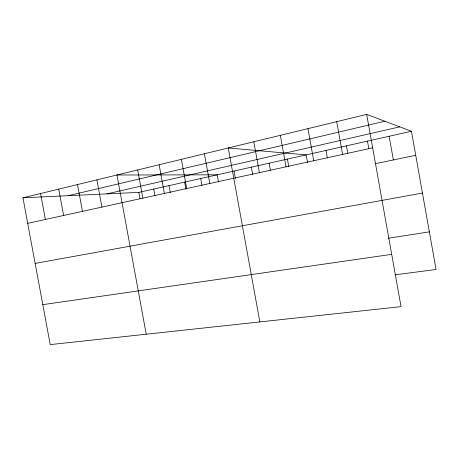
<?xml version="1.0" encoding="UTF-8"?>
<svg xmlns="http://www.w3.org/2000/svg" width="459" height="459" viewBox="0 0 459 459"><rect width="100%" height="100%" fill="white"/><g stroke="black" fill="none" stroke-linecap="round" stroke-linejoin="round"><path stroke-width="0.69" d="M366.678 114.383L401.046 306.641L50.226 344.617L22.95 197.8L366.678 114.383L411.459 131.263L436.05 269.49L395.015 274.832M68.167 195.695L384.894 121.251M106.97 193.882L399.755 126.85M22.95 197.8L138.819 192.396L411.459 131.263M27.695 223.338L372.662 147.85M375.158 163.731L415.734 155.303M35.142 263.426L422.446 193.044M388.475 238.221L429.354 231.87M42.802 304.661L391.699 254.349M96.901 179.853L101.921 207.095M77.508 184.564L82.454 211.358M58.741 189.119L63.617 215.478M40.558 193.526L45.372 219.471M200.698 178.522L201.954 185.402M181.368 159.359L186.698 188.546M184.656 182.12L185.935 189.148M168.998 185.631L170.272 192.573M159.147 164.752L164.391 193.423M153.725 189.051L154.981 195.913M137.683 169.956L142.852 198.139M138.819 192.396L139.978 198.713M146.226 334.227L116.947 174.988L217.153 174.833L218.421 181.804M287.397 159.084L288.763 166.657M280.357 135.33L286.037 166.806M269.135 163.174L270.408 170.191M253.81 141.774L259.398 172.636M251.354 167.162L252.737 174.781M234.033 171.046L235.398 178.562M259.857 321.925L228.272 147.976L306.147 154.878L307.53 162.561M204.398 153.765L209.809 183.485M367.487 141.125L368.835 148.67M346.447 145.842L347.824 153.507M336.722 121.652L342.603 154.425M326.01 150.426L327.37 157.976M307.972 128.629L313.749 160.742M389.146 136.266L393.369 159.95"/></g></svg>
